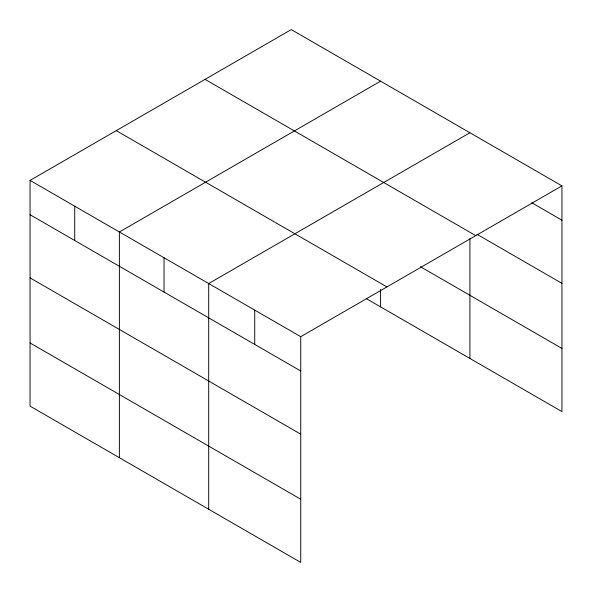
<?xml version="1.0" encoding="UTF-8"?>
<svg xmlns="http://www.w3.org/2000/svg" width="592" height="592" viewBox="0 0 592 592"><rect width="100%" height="100%" fill="white"/><g stroke="black" fill="none" stroke-linecap="round" stroke-linejoin="round"><path stroke-width="0.89" d="M366.233 298.597L561.941 411.595L561.941 185.873L291.264 29.6L30.059 180.405L30.059 406.127L300.736 562.4L300.736 336.678L30.059 180.405M380.589 81.171L119.384 231.975L119.384 457.697M469.915 132.741L208.702 283.546L208.702 509.268M300.736 336.678L561.941 185.873M531.794 202.782L561.941 220.187M477.056 234.343L561.941 283.353M205.069 79.365L475.746 235.638M420.468 266.748L561.941 348.429M116.254 130.64L386.931 286.913M30.059 214.718L300.736 370.992M30.059 277.885L300.736 434.158M30.059 342.96L300.736 499.234M469.915 238.465L469.915 358.463M380.589 289.495L380.589 306.893M254.723 310.112L254.723 344.426M164.043 257.764L164.043 292.078M74.718 206.194L74.718 240.507"/></g></svg>
